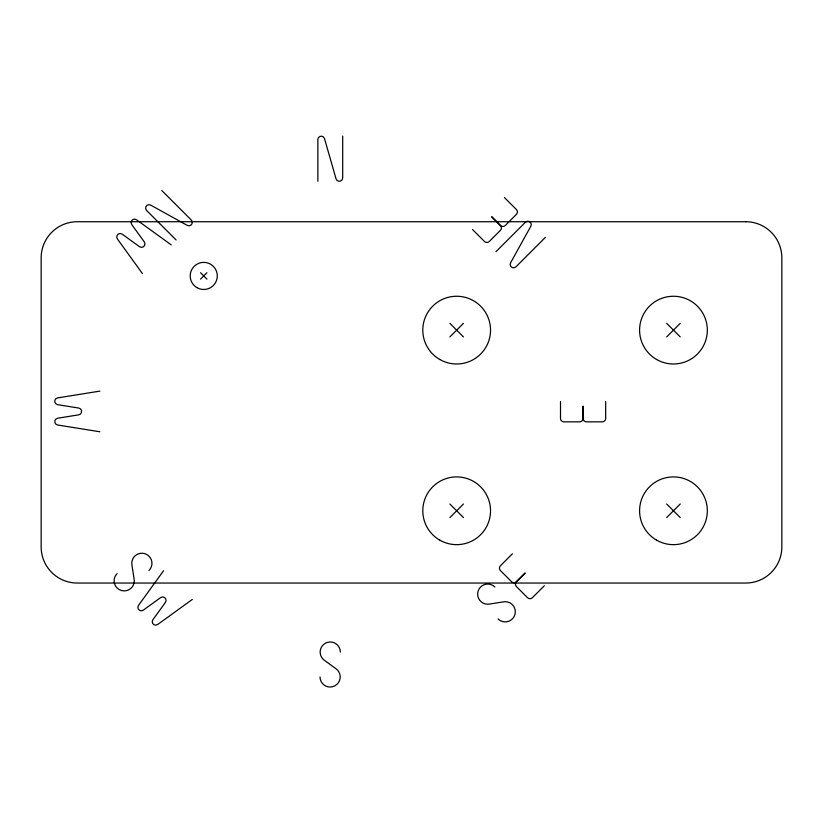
<?xml version="1.0" encoding="UTF-8"?>
<svg xmlns="http://www.w3.org/2000/svg" width="823" height="823" viewBox="0 0 823 823"><rect width="100%" height="100%" fill="white"/><g stroke="black" fill="none" stroke-linecap="round" stroke-linejoin="round"><path stroke-width="1.23" d="M163.582 570.709L138.501 605.368A3.426 3.426 0 0 0 143.295 610.152L160.619 597.611A3.426 3.426 0 0 1 165.413 602.405L152.872 619.74A3.426 3.426 0 0 0 157.656 624.523L192.315 599.442M200.545 279.12L206.933 272.732M495.971 251.684L525.516 222.138A3.395 3.395 0 0 1 530.845 226.232L510.61 262.763A3.385 3.385 0 0 0 515.939 266.847L545.474 237.312M449.893 336.895L463.442 323.346M449.893 517.554L463.442 504.005M666.681 336.895L680.23 323.346M512.4 553.807L500.425 565.782A3.385 3.385 0 0 0 500.425 570.565L511.556 581.696A3.385 3.385 0 0 0 516.34 581.696L525.177 572.962L516.443 581.799A3.385 3.385 0 0 0 516.443 586.593L527.574 597.714A3.385 3.385 0 0 0 532.358 597.714L544.342 585.739M666.681 517.554L680.23 504.005M99.881 391.12L57.641 397.9A3.426 3.426 0 0 0 57.641 404.679L78.761 408.064A3.426 3.426 0 0 1 78.761 414.833L57.641 418.228A3.426 3.426 0 0 0 57.641 424.997L99.881 431.777M171.215 244.863L136.556 219.792A3.426 3.426 0 0 0 131.762 224.576L144.303 241.911A3.426 3.426 0 0 1 139.509 246.694L122.185 234.164A3.426 3.426 0 0 0 117.391 238.948L142.472 273.606M666.681 323.346L680.23 336.895M504.437 197.571L516.412 209.546A3.385 3.385 0 0 1 516.412 214.34L505.291 225.461A3.385 3.385 0 0 1 500.497 225.461L491.67 216.737L500.394 225.564A3.385 3.385 0 0 1 500.394 230.358L489.274 241.478A3.385 3.385 0 0 1 484.48 241.478L472.505 229.504M666.681 504.005L680.23 517.554M449.893 323.346L463.442 336.895M161.75 190.483L191.286 220.029A3.385 3.385 0 0 1 187.202 225.358L150.671 205.112A3.395 3.395 0 0 0 146.576 210.441L176.122 239.987M449.893 504.005L463.442 517.554M200.545 272.732L206.933 279.12M605.666 401.521L605.666 418.465A3.385 3.385 0 0 1 602.282 421.849L586.542 421.849A3.385 3.385 0 0 1 583.157 418.465L583.085 406.037L583.013 418.465A3.385 3.385 0 0 1 579.629 421.849L563.889 421.849A3.385 3.385 0 0 1 560.504 418.465L560.504 401.521M342.697 136.104L342.697 177.881A3.385 3.385 0 0 1 336.031 178.756L324.509 138.614A3.395 3.395 0 0 0 317.853 139.488L317.853 181.266M494.88 586.994A10.092 10.092 0 0 0 478.05 591.305A10.092 10.092 0 0 0 489.922 603.989L503.028 601.932A10.092 10.092 0 0 1 514.91 614.616A10.092 10.092 0 0 1 498.069 618.927M148.994 570.473A10.092 10.092 0 0 0 144.683 553.632A10.092 10.092 0 0 0 131.999 565.514L134.056 578.62A10.092 10.092 0 0 1 121.372 590.492A10.092 10.092 0 0 1 117.061 573.662M340.341 652.083A10.092 10.092 0 0 0 325.383 643.236A10.092 10.092 0 0 0 324.818 660.602L335.537 668.41A10.092 10.092 0 0 1 334.971 685.775A10.092 10.092 0 0 1 320.013 676.928M745.72 221.726L77.28 221.726A36.13 36.13 0 0 0 41.15 257.856L41.15 546.914A36.13 36.13 0 0 0 77.28 583.044L745.72 583.044A36.13 36.13 0 0 0 781.85 546.914L781.85 257.856A36.13 36.13 0 0 0 745.72 221.726M196.964 287.659A13.549 13.549 0 0 0 217.293 275.921A13.549 13.549 0 0 0 196.964 264.193A13.549 13.549 0 0 0 196.964 287.659M439.729 359.456A33.877 33.877 0 0 0 490.539 330.126A33.877 33.877 0 0 0 439.729 300.786A33.877 33.877 0 0 0 439.729 359.456M656.517 540.114A33.877 33.877 0 0 0 707.327 510.785A33.877 33.877 0 0 0 656.517 481.445A33.877 33.877 0 0 0 656.517 540.114M656.517 359.456A33.877 33.877 0 0 0 707.327 330.126A33.877 33.877 0 0 0 656.517 300.786A33.877 33.877 0 0 0 656.517 359.456M439.729 540.114A33.877 33.877 0 0 0 490.539 510.785A33.877 33.877 0 0 0 439.729 481.445A33.877 33.877 0 0 0 439.729 540.114"/></g></svg>
